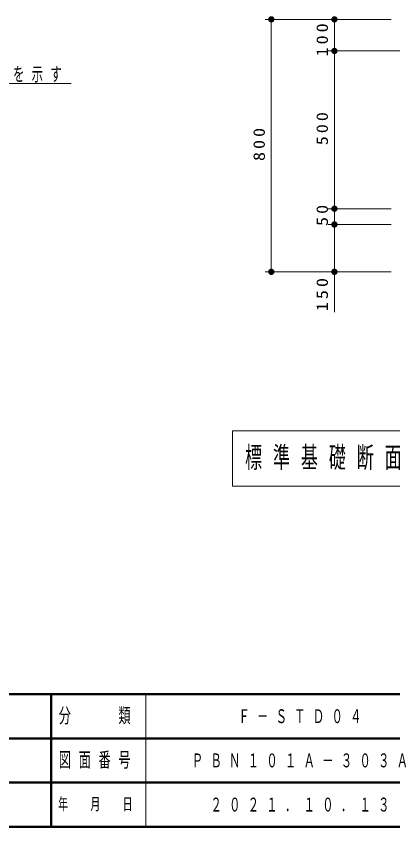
# Model space of a CAD drawing. Units: millimetres on the paper. Extents: x -385 to 0, y -594 to 267.
# Drawn here: x -140.5 to -80.9, y -594 to -465.6 of the extents above; entities that cross this region are included whole.
import ezdxf

# ---------------------------------------------------------------- set-up
doc = ezdxf.new("R2010")
doc.units = ezdxf.units.MM
doc.layers.add('0_2', color=7, linetype='Continuous', lineweight=13)
doc.layers.add('LY_19', color=7, linetype='Continuous', lineweight=13)
doc.layers.add('LY_20', color=7, linetype='Continuous')
doc.styles.add('ＭＳ ゴシック', font='')
doc.styles.get('ＭＳ ゴシック').set_extended_font_data('MS Gothic')

# ---------------------------------------------------------------- blocks, each defined once
blk = doc.blocks.new('filled_dot')
at = {"color": 0, "linetype": 'Continuous', "lineweight": -2, "const_width": 1.25}
blk.add_lwpolyline([(-0.625, 0, 1), (0.625, 0, 1)], format="xyb", close=True, dxfattribs=at)

msp = doc.modelspace()

# ---------------------------------------------------------------- linework, layer by layer
at = {"layer": '0_2'}
for p, q in [((-91.112, -466.071), (-101.112, -466.071)), ((-100.112, -506.071), (-100.112, -466.071)), ((-81.112, -466.071), (-91.112, -466.071)), ((-90.112, -471.071), (-90.112, -466.071)), ((-78.612, -471.071), (-91.112, -471.071)), ((-90.112, -496.071), (-90.112, -471.071)), ((-152.852, -476.242), (-131.852, -476.242)), ((-81.112, -496.071), (-91.112, -496.071)), ((-90.112, -498.571), (-90.112, -496.071)), ((-81.112, -498.571), (-91.112, -498.571)), ((-90.112, -512.441), (-90.112, -498.571)), ((-91.112, -506.071), (-101.112, -506.071)), ((-81.112, -506.071), (-91.112, -506.071)), ((-106.262, -531.248), (-106.262, -540.048)), ((-31.462, -531.248), (-106.262, -531.248)), ((-106.262, -540.048), (-31.462, -540.048))]:
    msp.add_line(p, q, dxfattribs=at)
at = {"layer": 'LY_19', "lineweight": 50}
for p, q in [((-385, -573), (0, -573)), ((-385, -594), (0, -594))]:
    msp.add_line(p, q, dxfattribs=at)
at = {"layer": 'LY_19', "color": 140, "lineweight": 50}
for p, q in [((-135, -573), (-135, -594)), ((-187.5, -580), (-70, -580)), ((-242.5, -587), (0, -587))]:
    msp.add_line(p, q, dxfattribs=at)
at = {"layer": 'LY_19'}
msp.add_line((-120, -573), (-120, -594), dxfattribs=at)

# ---------------------------------------------------------------- block references
at = {"layer": '0_2', "xscale": 0.4, "yscale": 0.4}
for p, rotation in [((-100.112, -466.071), 270), ((-90.112, -466.071), 270), ((-90.112, -471.071), 270), ((-90.112, -471.071), 90), ((-90.112, -496.071), 270), ((-90.112, -496.071), 90), ((-90.112, -498.571), 270), ((-90.112, -498.571), 90), ((-100.112, -506.071), 90), ((-90.112, -506.071), 90)]:
    msp.add_blockref('filled_dot', p, dxfattribs=dict(at, rotation=rotation))

# ---------------------------------------------------------------- texts
at = {"layer": '0_2', "char_height": 1.833, "attachment_point": 8, "rotation": 90, "style": 'ＭＳ ゴシック'}
for s, insert in [('\\T1.33;\\W1.15;100', (-91.112, -469.088)), ('\\T1.33;\\W1.15;500', (-91.112, -483.154)), ('\\T1.33;\\W1.15;800', (-101.112, -485.654)), ('\\T1.34;\\W1.15;50', (-91.112, -496.893)), ('\\T1.33;\\W1.15;150', (-91.112, -509.441))]:
    msp.add_mtext(s, dxfattribs=dict(at, insert=insert))
at = {"layer": '0_2', "style": 'ＭＳ ゴシック'}
for s, insert, char_height, attachment_point in [('\\T1.64;\\W0.6;安全領域を示す', (-152.852, -476.092), 2.199, 7), ('\\T1.64;\\W0.6;標準基礎断面詳細図\u3000Ｓ＝１／２０', (-68.862, -535.648), 3.299, 5)]:
    msp.add_mtext(s, dxfattribs=dict(at, insert=insert, char_height=char_height, attachment_point=attachment_point))
at = {"layer": 'LY_19', "attachment_point": 5, "style": 'ＭＳ ゴシック'}
for s, insert, char_height in [('\\T1.64;\\W0.6;分\u3000\u3000類', (-127.5, -576.5), 2.346), ('\\T1.64;\\W0.6;図面番号', (-127.5, -583.5), 2.346), ('\\T1.64;\\W0.6;年\u3000月\u3000日', (-127.5, -590.5), 1.906)]:
    msp.add_mtext(s, dxfattribs=dict(at, insert=insert, char_height=char_height))
at = {"layer": 'LY_20', "char_height": 2.199, "attachment_point": 5, "style": 'ＭＳ ゴシック'}
for s, insert in [('\\T1.64;\\W0.6;Ｆ－ＳＴＤ０４', (-95, -576.5)), ('\\T1.64;\\W0.6;ＰＢＮ１０１Ａ－３０３Ａ', (-95, -583.5)), ('\\T1.64;\\W0.6;２０２１．１０．１３', (-95, -590.5))]:
    msp.add_mtext(s, dxfattribs=dict(at, insert=insert))

doc.saveas('drawing.dxf')
